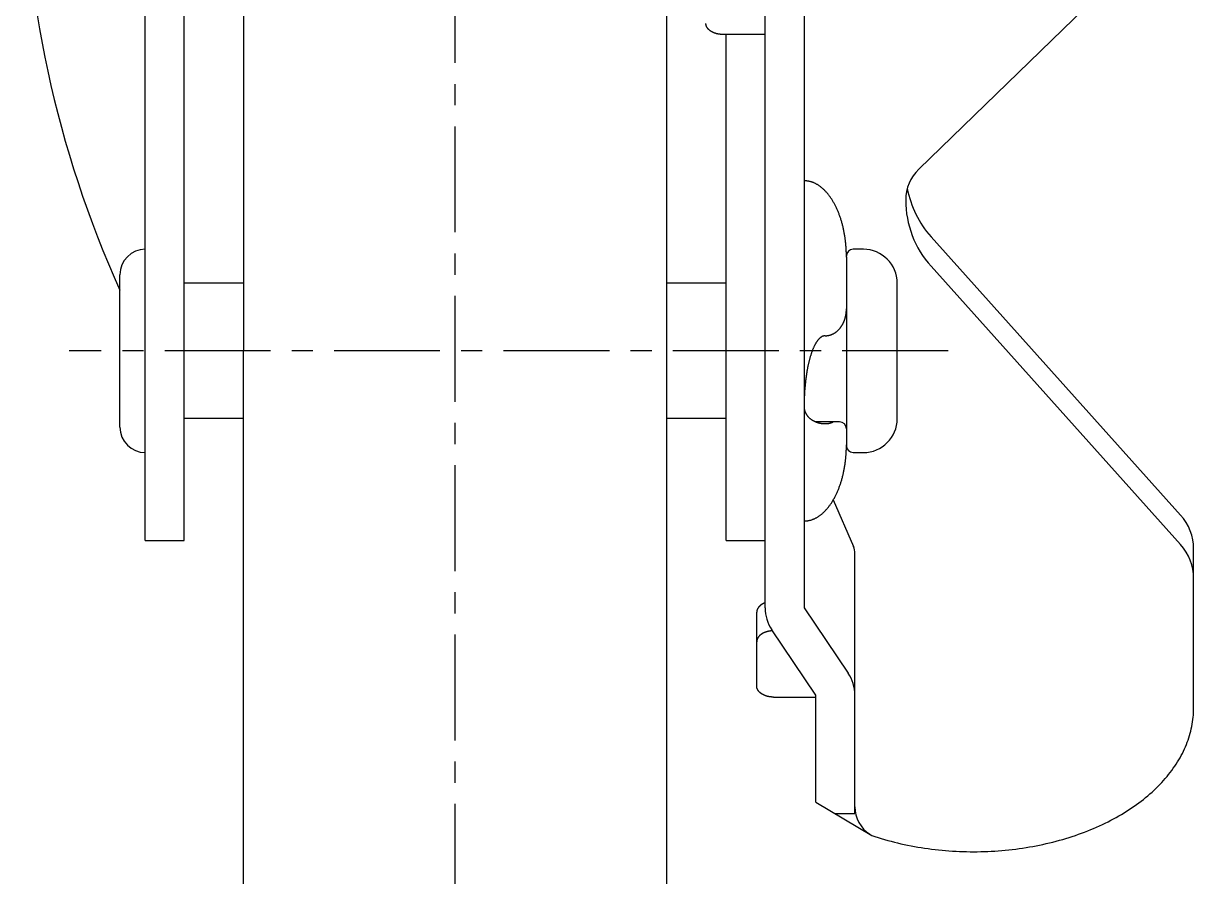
# Model space of a CAD drawing. Extents: x -372 to -105, y -33 to 252.
# Drawn here: x -307.7 to -238.6, y 21.4 to 71.8 of the extents above; entities that cross this region are included whole.
import ezdxf

# ---------------------------------------------------------------- set-up
doc = ezdxf.new("R2010")
doc.units = 0
doc.header["$LTSCALE"] = 5
doc.linetypes.add('CENTER', pattern=[2, 1.25, -0.25, 0.25, -0.25])
doc.layers.get('0').update_dxf_attribs({"linetype": 'CONTINUOUS'})
doc.layers.add('CENTER', color=1, linetype='CENTER')

msp = doc.modelspace()

# ---------------------------------------------------------------- linework, layer by layer
at = {"color": 7, "linetype": 'CONTINUOUS'}
for p, q in [((-300.508, 41.283), (-300.508, 106.53)), ((-298.208, 41.283), (-298.208, 106.538)), ((-263.908, 37.305), (-263.908, 106.53)), ((-294.708, 99.479), (-294.708, 52.479)), ((-269.708, 5.479), (-269.708, 99.479)), ((-261.608, 89.163), (-261.608, 37.305)), ((-242.214, 75.463), (-254.835, 63.208)), ((-263.908, 71.162), (-266.408, 71.162)), ((-266.208, 41.283), (-266.208, 71.162)), ((-239.374, 42.789), (-254.112, 59.22)), ((-258.108, 58.479), (-258.708, 58.479)), ((-259.108, 58.021), (-259.108, 46.741)), ((-239.374, 41.046), (-254.112, 57.476)), ((-302.008, 47.979), (-302.008, 56.979)), ((-294.708, 56.479), (-298.208, 56.479)), ((-266.208, 56.479), (-269.708, 56.479)), ((-256.108, 48.479), (-256.108, 56.479)), ((-294.708, 5.479), (-294.708, 52.479)), ((-297.708, 48.479), (-298.208, 48.479)), ((-294.708, 48.479), (-298.208, 48.479)), ((-266.208, 48.479), (-269.708, 48.479)), ((-259.508, 48.283), (-260.905, 48.283)), ((-258.708, 46.479), (-258.108, 46.479)), ((-259.882, 43.681), (-258.693, 40.922)), ((-300.508, 41.283), (-298.208, 41.283)), ((-266.208, 41.283), (-263.908, 41.283)), ((-238.608, 31.388), (-238.608, 40.786)), ((-258.608, 25.172), (-258.608, 40.517)), ((-264.408, 32.693), (-264.408, 37.044)), ((-261.608, 37.305), (-259.002, 33.449)), ((-260.908, 32.161), (-263.513, 36.017)), ((-263.408, 32.04), (-260.908, 32.04)), ((-260.908, 25.845), (-260.908, 32.161)), ((-260.908, 25.845), (-257.608, 23.869)), ((-259.784, 25.172), (-258.608, 25.172))]:
    msp.add_line(p, q, dxfattribs=at)
for points in [[(-266.408, 71.162, 0), (-266.42, 71.162, 0), (-266.432, 71.162, 0), (-266.444, 71.162, 0), (-266.457, 71.162, 0), (-266.469, 71.163, 0), (-266.481, 71.163, 0), (-266.493, 71.164, 0), (-266.506, 71.165, 0), (-266.518, 71.166, 0), (-266.53, 71.167, 0), (-266.542, 71.168, 0), (-266.554, 71.169, 0), (-266.566, 71.17, 0), (-266.578, 71.171, 0), (-266.591, 71.173, 0), (-266.603, 71.174, 0), (-266.615, 71.176, 0), (-266.627, 71.178, 0), (-266.639, 71.179, 0), (-266.651, 71.181, 0), (-266.662, 71.183, 0), (-266.674, 71.185, 0), (-266.686, 71.188, 0), (-266.698, 71.19, 0), (-266.71, 71.192, 0), (-266.721, 71.195, 0), (-266.733, 71.197, 0), (-266.744, 71.2, 0), (-266.756, 71.203, 0), (-266.767, 71.205, 0), (-266.779, 71.208, 0), (-266.79, 71.211, 0), (-266.802, 71.215, 0), (-266.813, 71.218, 0), (-266.824, 71.221, 0), (-266.835, 71.224, 0), (-266.846, 71.228, 0), (-266.857, 71.231, 0), (-266.868, 71.235, 0), (-266.879, 71.239, 0), (-266.89, 71.243, 0), (-266.9, 71.246, 0), (-266.911, 71.25, 0), (-266.922, 71.254, 0), (-266.932, 71.259, 0), (-266.943, 71.263, 0), (-266.953, 71.267, 0), (-266.963, 71.272, 0), (-266.973, 71.276, 0), (-266.983, 71.281, 0), (-266.993, 71.285, 0), (-267.003, 71.29, 0), (-267.013, 71.295, 0), (-267.023, 71.3, 0), (-267.032, 71.305, 0), (-267.042, 71.31, 0), (-267.051, 71.315, 0), (-267.061, 71.32, 0), (-267.07, 71.325, 0), (-267.079, 71.331, 0), (-267.088, 71.336, 0), (-267.097, 71.341, 0), (-267.106, 71.347, 0), (-267.115, 71.353, 0), (-267.123, 71.358, 0), (-267.132, 71.364, 0), (-267.14, 71.37, 0), (-267.148, 71.376, 0), (-267.157, 71.382, 0), (-267.165, 71.388, 0), (-267.173, 71.394, 0), (-267.181, 71.4, 0), (-267.188, 71.406, 0), (-267.196, 71.413, 0), (-267.203, 71.419, 0), (-267.211, 71.425, 0), (-267.218, 71.432, 0), (-267.225, 71.438, 0), (-267.232, 71.445, 0), (-267.239, 71.451, 0), (-267.246, 71.458, 0), (-267.252, 71.465, 0), (-267.259, 71.472, 0), (-267.265, 71.478, 0), (-267.271, 71.485, 0), (-267.278, 71.492, 0), (-267.284, 71.499, 0), (-267.289, 71.506, 0), (-267.295, 71.513, 0), (-267.301, 71.521, 0), (-267.306, 71.528, 0), (-267.312, 71.535, 0), (-267.317, 71.542, 0), (-267.322, 71.549, 0), (-267.327, 71.557, 0), (-267.331, 71.564, 0), (-267.336, 71.572, 0), (-267.341, 71.579, 0), (-267.345, 71.587, 0), (-267.349, 71.594, 0), (-267.353, 71.602, 0), (-267.357, 71.609, 0), (-267.361, 71.617, 0), (-267.364, 71.624, 0), (-267.368, 71.632, 0), (-267.371, 71.64, 0), (-267.375, 71.648, 0), (-267.378, 71.655, 0), (-267.38, 71.663, 0), (-267.383, 71.671, 0), (-267.386, 71.679, 0), (-267.388, 71.686, 0), (-267.391, 71.694, 0), (-267.393, 71.702, 0), (-267.395, 71.71, 0), (-267.397, 71.718, 0), (-267.398, 71.726, 0), (-267.4, 71.734, 0), (-267.401, 71.742, 0), (-267.403, 71.75, 0), (-267.404, 71.758, 0), (-267.405, 71.766, 0), (-267.406, 71.774, 0), (-267.406, 71.782, 0), (-267.407, 71.79, 0), (-267.407, 71.798, 0), (-267.407, 71.806, 0), (-267.408, 71.814, 0)], [(-259.108, 58.021, 0), (-259.108, 58.077, 0), (-259.108, 58.132, 0), (-259.109, 58.187, 0), (-259.111, 58.242, 0), (-259.112, 58.297, 0), (-259.114, 58.352, 0), (-259.117, 58.407, 0), (-259.12, 58.462, 0), (-259.123, 58.517, 0), (-259.126, 58.572, 0), (-259.13, 58.627, 0), (-259.135, 58.682, 0), (-259.139, 58.736, 0), (-259.144, 58.791, 0), (-259.15, 58.845, 0), (-259.156, 58.899, 0), (-259.162, 58.953, 0), (-259.168, 59.007, 0), (-259.175, 59.061, 0), (-259.182, 59.115, 0), (-259.19, 59.168, 0), (-259.198, 59.221, 0), (-259.206, 59.275, 0), (-259.215, 59.328, 0), (-259.224, 59.38, 0), (-259.234, 59.433, 0), (-259.244, 59.485, 0), (-259.254, 59.537, 0), (-259.264, 59.589, 0), (-259.275, 59.641, 0), (-259.286, 59.692, 0), (-259.298, 59.743, 0), (-259.31, 59.794, 0), (-259.322, 59.845, 0), (-259.335, 59.895, 0), (-259.348, 59.945, 0), (-259.361, 59.995, 0), (-259.374, 60.045, 0), (-259.388, 60.094, 0), (-259.403, 60.143, 0), (-259.417, 60.191, 0), (-259.432, 60.239, 0), (-259.448, 60.287, 0), (-259.463, 60.335, 0), (-259.479, 60.382, 0), (-259.495, 60.429, 0), (-259.512, 60.475, 0), (-259.529, 60.521, 0), (-259.546, 60.567, 0), (-259.564, 60.612, 0), (-259.581, 60.657, 0), (-259.6, 60.702, 0), (-259.618, 60.746, 0), (-259.637, 60.79, 0), (-259.656, 60.833, 0), (-259.675, 60.876, 0), (-259.695, 60.919, 0), (-259.715, 60.961, 0), (-259.735, 61.002, 0), (-259.755, 61.043, 0), (-259.776, 61.084, 0), (-259.797, 61.124, 0), (-259.818, 61.164, 0), (-259.84, 61.203, 0), (-259.862, 61.242, 0), (-259.884, 61.281, 0), (-259.906, 61.318, 0), (-259.929, 61.356, 0), (-259.951, 61.392, 0), (-259.975, 61.429, 0), (-259.998, 61.465, 0), (-260.022, 61.5, 0), (-260.045, 61.535, 0), (-260.069, 61.569, 0), (-260.094, 61.603, 0), (-260.118, 61.636, 0), (-260.143, 61.668, 0), (-260.168, 61.7, 0), (-260.193, 61.732, 0), (-260.219, 61.763, 0), (-260.244, 61.793, 0), (-260.27, 61.823, 0), (-260.296, 61.852, 0), (-260.322, 61.881, 0), (-260.349, 61.909, 0), (-260.375, 61.937, 0), (-260.402, 61.964, 0), (-260.429, 61.99, 0), (-260.456, 62.016, 0), (-260.483, 62.041, 0), (-260.511, 62.065, 0), (-260.539, 62.089, 0), (-260.566, 62.113, 0), (-260.594, 62.135, 0), (-260.623, 62.157, 0), (-260.651, 62.179, 0), (-260.679, 62.2, 0), (-260.708, 62.22, 0), (-260.736, 62.239, 0), (-260.765, 62.258, 0), (-260.794, 62.277, 0), (-260.823, 62.294, 0), (-260.853, 62.311, 0), (-260.882, 62.328, 0), (-260.911, 62.343, 0), (-260.941, 62.358, 0), (-260.97, 62.373, 0), (-261, 62.386, 0), (-261.03, 62.4, 0), (-261.06, 62.412, 0), (-261.09, 62.424, 0), (-261.12, 62.435, 0), (-261.15, 62.445, 0), (-261.18, 62.455, 0), (-261.21, 62.464, 0), (-261.241, 62.473, 0), (-261.271, 62.48, 0), (-261.301, 62.487, 0), (-261.332, 62.494, 0), (-261.362, 62.5, 0), (-261.393, 62.505, 0), (-261.424, 62.509, 0), (-261.454, 62.513, 0), (-261.485, 62.516, 0), (-261.516, 62.518, 0), (-261.546, 62.52, 0), (-261.577, 62.521, 0), (-261.608, 62.521, 0)], [(-260.358, 53.374, 0), (-260.342, 53.374, 0), (-260.327, 53.374, 0), (-260.312, 53.375, 0), (-260.296, 53.376, 0), (-260.281, 53.377, 0), (-260.266, 53.378, 0), (-260.25, 53.38, 0), (-260.235, 53.382, 0), (-260.22, 53.383, 0), (-260.205, 53.386, 0), (-260.189, 53.388, 0), (-260.174, 53.391, 0), (-260.159, 53.394, 0), (-260.144, 53.397, 0), (-260.129, 53.401, 0), (-260.114, 53.404, 0), (-260.099, 53.408, 0), (-260.084, 53.412, 0), (-260.069, 53.417, 0), (-260.054, 53.421, 0), (-260.039, 53.426, 0), (-260.024, 53.431, 0), (-260.009, 53.437, 0), (-259.995, 53.442, 0), (-259.98, 53.448, 0), (-259.965, 53.454, 0), (-259.951, 53.46, 0), (-259.936, 53.466, 0), (-259.922, 53.473, 0), (-259.908, 53.48, 0), (-259.893, 53.487, 0), (-259.879, 53.494, 0), (-259.865, 53.502, 0), (-259.851, 53.51, 0), (-259.837, 53.518, 0), (-259.823, 53.526, 0), (-259.809, 53.534, 0), (-259.796, 53.543, 0), (-259.782, 53.552, 0), (-259.768, 53.561, 0), (-259.755, 53.57, 0), (-259.741, 53.58, 0), (-259.728, 53.589, 0), (-259.715, 53.599, 0), (-259.702, 53.609, 0), (-259.689, 53.619, 0), (-259.676, 53.63, 0), (-259.663, 53.641, 0), (-259.65, 53.651, 0), (-259.638, 53.663, 0), (-259.625, 53.674, 0), (-259.613, 53.685, 0), (-259.601, 53.697, 0), (-259.588, 53.709, 0), (-259.576, 53.721, 0), (-259.565, 53.733, 0), (-259.553, 53.745, 0), (-259.541, 53.758, 0), (-259.53, 53.771, 0), (-259.518, 53.784, 0), (-259.507, 53.797, 0), (-259.496, 53.81, 0), (-259.485, 53.824, 0), (-259.474, 53.837, 0), (-259.463, 53.851, 0), (-259.452, 53.865, 0), (-259.442, 53.879, 0), (-259.431, 53.894, 0), (-259.421, 53.908, 0), (-259.411, 53.923, 0), (-259.401, 53.938, 0), (-259.391, 53.953, 0), (-259.382, 53.968, 0), (-259.372, 53.983, 0), (-259.363, 53.998, 0), (-259.354, 54.014, 0), (-259.344, 54.029, 0), (-259.336, 54.045, 0), (-259.327, 54.061, 0), (-259.318, 54.077, 0), (-259.31, 54.093, 0), (-259.301, 54.11, 0), (-259.293, 54.126, 0), (-259.285, 54.143, 0), (-259.278, 54.16, 0), (-259.27, 54.176, 0), (-259.262, 54.193, 0), (-259.255, 54.21, 0), (-259.248, 54.228, 0), (-259.241, 54.245, 0), (-259.234, 54.262, 0), (-259.228, 54.28, 0), (-259.221, 54.297, 0), (-259.215, 54.315, 0), (-259.209, 54.333, 0), (-259.203, 54.351, 0), (-259.197, 54.369, 0), (-259.191, 54.387, 0), (-259.186, 54.405, 0), (-259.181, 54.423, 0), (-259.176, 54.442, 0), (-259.171, 54.46, 0), (-259.166, 54.478, 0), (-259.161, 54.497, 0), (-259.157, 54.516, 0), (-259.153, 54.534, 0), (-259.149, 54.553, 0), (-259.145, 54.572, 0), (-259.141, 54.591, 0), (-259.138, 54.61, 0), (-259.135, 54.629, 0), (-259.132, 54.648, 0), (-259.129, 54.667, 0), (-259.126, 54.686, 0), (-259.123, 54.705, 0), (-259.121, 54.724, 0), (-259.119, 54.743, 0), (-259.117, 54.763, 0), (-259.115, 54.782, 0), (-259.114, 54.801, 0), (-259.112, 54.821, 0), (-259.111, 54.84, 0), (-259.11, 54.859, 0), (-259.109, 54.879, 0), (-259.108, 54.898, 0), (-259.108, 54.918, 0), (-259.108, 54.937, 0), (-259.108, 54.956, 0)], [(-260.358, 53.374, 0), (-260.373, 53.373, 0), (-260.388, 53.373, 0), (-260.404, 53.371, 0), (-260.419, 53.369, 0), (-260.434, 53.366, 0), (-260.449, 53.362, 0), (-260.465, 53.358, 0), (-260.48, 53.354, 0), (-260.495, 53.348, 0), (-260.511, 53.342, 0), (-260.526, 53.336, 0), (-260.541, 53.328, 0), (-260.556, 53.321, 0), (-260.571, 53.312, 0), (-260.586, 53.303, 0), (-260.601, 53.293, 0), (-260.616, 53.283, 0), (-260.631, 53.272, 0), (-260.646, 53.26, 0), (-260.661, 53.248, 0), (-260.676, 53.235, 0), (-260.691, 53.222, 0), (-260.706, 53.208, 0), (-260.72, 53.193, 0), (-260.735, 53.178, 0), (-260.75, 53.162, 0), (-260.764, 53.145, 0), (-260.779, 53.128, 0), (-260.793, 53.111, 0), (-260.807, 53.093, 0), (-260.822, 53.074, 0), (-260.836, 53.054, 0), (-260.85, 53.034, 0), (-260.864, 53.014, 0), (-260.878, 52.992, 0), (-260.892, 52.971, 0), (-260.906, 52.948, 0), (-260.92, 52.925, 0), (-260.933, 52.902, 0), (-260.947, 52.878, 0), (-260.96, 52.853, 0), (-260.974, 52.828, 0), (-260.987, 52.803, 0), (-261, 52.776, 0), (-261.013, 52.75, 0), (-261.026, 52.722, 0), (-261.039, 52.694, 0), (-261.052, 52.666, 0), (-261.065, 52.637, 0), (-261.077, 52.608, 0), (-261.09, 52.578, 0), (-261.102, 52.547, 0), (-261.114, 52.517, 0), (-261.127, 52.485, 0), (-261.139, 52.453, 0), (-261.151, 52.421, 0), (-261.162, 52.388, 0), (-261.174, 52.354, 0), (-261.186, 52.32, 0), (-261.197, 52.286, 0), (-261.208, 52.251, 0), (-261.219, 52.216, 0), (-261.23, 52.18, 0), (-261.241, 52.144, 0), (-261.252, 52.107, 0), (-261.263, 52.07, 0), (-261.273, 52.033, 0), (-261.284, 51.995, 0), (-261.294, 51.956, 0), (-261.304, 51.917, 0), (-261.314, 51.878, 0), (-261.324, 51.839, 0), (-261.333, 51.798, 0), (-261.343, 51.758, 0), (-261.352, 51.717, 0), (-261.362, 51.676, 0), (-261.371, 51.635, 0), (-261.38, 51.593, 0), (-261.388, 51.55, 0), (-261.397, 51.508, 0), (-261.405, 51.465, 0), (-261.414, 51.421, 0), (-261.422, 51.377, 0), (-261.43, 51.333, 0), (-261.437, 51.289, 0), (-261.445, 51.244, 0), (-261.453, 51.199, 0), (-261.46, 51.154, 0), (-261.467, 51.108, 0), (-261.474, 51.063, 0), (-261.481, 51.016, 0), (-261.488, 50.97, 0), (-261.494, 50.923, 0), (-261.5, 50.876, 0), (-261.506, 50.829, 0), (-261.512, 50.782, 0), (-261.518, 50.734, 0), (-261.524, 50.686, 0), (-261.529, 50.638, 0), (-261.534, 50.589, 0), (-261.54, 50.541, 0), (-261.544, 50.492, 0), (-261.549, 50.443, 0), (-261.554, 50.394, 0), (-261.558, 50.344, 0), (-261.562, 50.295, 0), (-261.566, 50.245, 0), (-261.57, 50.195, 0), (-261.574, 50.145, 0), (-261.577, 50.095, 0), (-261.58, 50.044, 0), (-261.584, 49.994, 0), (-261.586, 49.943, 0), (-261.589, 49.892, 0), (-261.592, 49.842, 0), (-261.594, 49.791, 0), (-261.596, 49.74, 0), (-261.598, 49.689, 0), (-261.6, 49.637, 0), (-261.602, 49.586, 0), (-261.603, 49.535, 0), (-261.604, 49.483, 0), (-261.605, 49.432, 0), (-261.606, 49.381, 0), (-261.607, 49.329, 0), (-261.607, 49.278, 0), (-261.607, 49.226, 0), (-261.608, 49.175, 0)], [(-261.608, 49.175, 0), (-261.607, 49.162, 0), (-261.607, 49.15, 0), (-261.607, 49.138, 0), (-261.606, 49.126, 0), (-261.605, 49.114, 0), (-261.604, 49.101, 0), (-261.603, 49.089, 0), (-261.601, 49.077, 0), (-261.6, 49.065, 0), (-261.598, 49.053, 0), (-261.596, 49.041, 0), (-261.594, 49.029, 0), (-261.592, 49.016, 0), (-261.589, 49.004, 0), (-261.586, 48.992, 0), (-261.583, 48.98, 0), (-261.58, 48.968, 0), (-261.577, 48.956, 0), (-261.573, 48.945, 0), (-261.57, 48.933, 0), (-261.566, 48.921, 0), (-261.562, 48.909, 0), (-261.558, 48.897, 0), (-261.553, 48.886, 0), (-261.549, 48.874, 0), (-261.544, 48.862, 0), (-261.539, 48.851, 0), (-261.534, 48.839, 0), (-261.529, 48.828, 0), (-261.523, 48.816, 0), (-261.517, 48.805, 0), (-261.512, 48.794, 0), (-261.506, 48.782, 0), (-261.499, 48.771, 0), (-261.493, 48.76, 0), (-261.487, 48.749, 0), (-261.48, 48.738, 0), (-261.473, 48.727, 0), (-261.466, 48.716, 0), (-261.459, 48.706, 0), (-261.451, 48.695, 0), (-261.444, 48.684, 0), (-261.436, 48.673, 0), (-261.428, 48.663, 0), (-261.42, 48.653, 0), (-261.412, 48.642, 0), (-261.404, 48.632, 0), (-261.395, 48.622, 0), (-261.387, 48.612, 0), (-261.378, 48.602, 0), (-261.369, 48.592, 0), (-261.36, 48.582, 0), (-261.35, 48.572, 0), (-261.341, 48.562, 0), (-261.331, 48.553, 0), (-261.322, 48.544, 0), (-261.312, 48.534, 0), (-261.302, 48.525, 0), (-261.292, 48.516, 0), (-261.281, 48.507, 0), (-261.271, 48.498, 0), (-261.26, 48.489, 0), (-261.249, 48.48, 0), (-261.239, 48.471, 0), (-261.228, 48.463, 0), (-261.216, 48.454, 0), (-261.205, 48.446, 0), (-261.194, 48.438, 0), (-261.182, 48.43, 0), (-261.171, 48.422, 0), (-261.159, 48.414, 0), (-261.147, 48.406, 0), (-261.135, 48.398, 0), (-261.123, 48.391, 0), (-261.111, 48.383, 0), (-261.098, 48.376, 0), (-261.086, 48.369, 0), (-261.073, 48.362, 0), (-261.061, 48.355, 0), (-261.048, 48.348, 0), (-261.035, 48.341, 0), (-261.022, 48.335, 0), (-261.009, 48.328, 0), (-260.996, 48.322, 0), (-260.982, 48.316, 0), (-260.969, 48.31, 0), (-260.956, 48.304, 0), (-260.942, 48.298, 0), (-260.928, 48.292, 0), (-260.915, 48.287, 0), (-260.901, 48.282, 0), (-260.887, 48.276, 0), (-260.873, 48.271, 0), (-260.859, 48.266, 0), (-260.845, 48.261, 0), (-260.83, 48.257, 0), (-260.816, 48.252, 0), (-260.802, 48.248, 0), (-260.787, 48.244, 0), (-260.773, 48.239, 0), (-260.758, 48.236, 0), (-260.744, 48.232, 0), (-260.729, 48.228, 0), (-260.714, 48.224, 0), (-260.699, 48.221, 0), (-260.685, 48.218, 0), (-260.67, 48.215, 0), (-260.655, 48.212, 0), (-260.64, 48.209, 0), (-260.625, 48.206, 0), (-260.61, 48.203, 0), (-260.595, 48.201, 0), (-260.579, 48.199, 0), (-260.564, 48.197, 0), (-260.549, 48.195, 0), (-260.534, 48.193, 0), (-260.519, 48.191, 0), (-260.503, 48.19, 0), (-260.488, 48.189, 0), (-260.473, 48.187, 0), (-260.457, 48.186, 0), (-260.442, 48.185, 0), (-260.427, 48.185, 0), (-260.411, 48.184, 0), (-260.396, 48.184, 0), (-260.38, 48.183, 0), (-260.365, 48.183, 0), (-260.35, 48.183, 0)], [(-260.357, 48.183, 0), (-260.353, 48.183, 0), (-260.35, 48.183, 0), (-260.346, 48.183, 0), (-260.342, 48.183, 0), (-260.339, 48.183, 0), (-260.335, 48.183, 0), (-260.331, 48.183, 0), (-260.328, 48.184, 0), (-260.324, 48.184, 0), (-260.32, 48.184, 0), (-260.317, 48.184, 0), (-260.313, 48.184, 0), (-260.309, 48.184, 0), (-260.305, 48.184, 0), (-260.302, 48.184, 0), (-260.298, 48.185, 0), (-260.294, 48.185, 0), (-260.291, 48.185, 0), (-260.287, 48.185, 0), (-260.283, 48.185, 0), (-260.28, 48.186, 0), (-260.276, 48.186, 0), (-260.272, 48.186, 0), (-260.269, 48.187, 0), (-260.265, 48.187, 0), (-260.261, 48.187, 0), (-260.258, 48.188, 0), (-260.254, 48.188, 0), (-260.25, 48.188, 0), (-260.246, 48.188, 0), (-260.243, 48.189, 0), (-260.239, 48.189, 0), (-260.235, 48.19, 0), (-260.232, 48.19, 0), (-260.228, 48.191, 0), (-260.224, 48.191, 0), (-260.221, 48.191, 0), (-260.217, 48.192, 0), (-260.213, 48.192, 0), (-260.21, 48.193, 0), (-260.206, 48.193, 0), (-260.202, 48.194, 0), (-260.199, 48.194, 0), (-260.195, 48.195, 0), (-260.191, 48.195, 0), (-260.188, 48.196, 0), (-260.184, 48.197, 0), (-260.18, 48.197, 0), (-260.177, 48.198, 0), (-260.173, 48.198, 0), (-260.17, 48.199, 0), (-260.166, 48.2, 0), (-260.162, 48.2, 0), (-260.159, 48.201, 0), (-260.155, 48.202, 0), (-260.151, 48.202, 0), (-260.148, 48.203, 0), (-260.144, 48.204, 0), (-260.14, 48.204, 0), (-260.137, 48.205, 0), (-260.133, 48.206, 0), (-260.129, 48.206, 0), (-260.126, 48.207, 0), (-260.122, 48.208, 0), (-260.119, 48.209, 0), (-260.115, 48.21, 0), (-260.111, 48.211, 0), (-260.108, 48.211, 0), (-260.104, 48.212, 0), (-260.101, 48.213, 0), (-260.097, 48.214, 0), (-260.093, 48.215, 0), (-260.09, 48.216, 0), (-260.086, 48.217, 0), (-260.082, 48.218, 0), (-260.079, 48.218, 0), (-260.075, 48.219, 0), (-260.072, 48.22, 0), (-260.068, 48.221, 0), (-260.064, 48.222, 0), (-260.061, 48.223, 0), (-260.057, 48.224, 0), (-260.054, 48.225, 0), (-260.05, 48.226, 0), (-260.047, 48.227, 0), (-260.043, 48.228, 0), (-260.039, 48.229, 0), (-260.036, 48.23, 0), (-260.032, 48.231, 0), (-260.029, 48.233, 0), (-260.025, 48.234, 0), (-260.022, 48.235, 0), (-260.018, 48.236, 0), (-260.014, 48.237, 0), (-260.011, 48.238, 0), (-260.007, 48.239, 0), (-260.004, 48.241, 0), (-260, 48.242, 0), (-259.997, 48.243, 0), (-259.993, 48.244, 0), (-259.99, 48.245, 0), (-259.986, 48.247, 0), (-259.983, 48.248, 0), (-259.979, 48.249, 0), (-259.976, 48.251, 0), (-259.972, 48.252, 0), (-259.969, 48.253, 0), (-259.965, 48.254, 0), (-259.962, 48.256, 0), (-259.958, 48.257, 0), (-259.955, 48.258, 0), (-259.951, 48.26, 0), (-259.948, 48.261, 0), (-259.944, 48.263, 0), (-259.941, 48.264, 0), (-259.937, 48.265, 0), (-259.934, 48.267, 0), (-259.93, 48.268, 0), (-259.927, 48.27, 0), (-259.923, 48.271, 0), (-259.92, 48.273, 0), (-259.916, 48.274, 0), (-259.913, 48.276, 0), (-259.909, 48.277, 0), (-259.906, 48.279, 0), (-259.903, 48.28, 0), (-259.899, 48.282, 0), (-259.896, 48.283, 0)], [(-261.608, 42.437, 0), (-261.577, 42.437, 0), (-261.546, 42.438, 0), (-261.516, 42.44, 0), (-261.485, 42.442, 0), (-261.454, 42.446, 0), (-261.424, 42.449, 0), (-261.393, 42.454, 0), (-261.362, 42.459, 0), (-261.332, 42.464, 0), (-261.301, 42.471, 0), (-261.271, 42.478, 0), (-261.241, 42.486, 0), (-261.21, 42.494, 0), (-261.18, 42.503, 0), (-261.15, 42.513, 0), (-261.12, 42.523, 0), (-261.09, 42.535, 0), (-261.06, 42.546, 0), (-261.03, 42.559, 0), (-261, 42.572, 0), (-260.97, 42.586, 0), (-260.941, 42.6, 0), (-260.911, 42.615, 0), (-260.882, 42.631, 0), (-260.853, 42.647, 0), (-260.823, 42.664, 0), (-260.794, 42.682, 0), (-260.765, 42.7, 0), (-260.736, 42.719, 0), (-260.708, 42.739, 0), (-260.679, 42.759, 0), (-260.651, 42.779, 0), (-260.623, 42.801, 0), (-260.594, 42.823, 0), (-260.566, 42.846, 0), (-260.539, 42.869, 0), (-260.511, 42.893, 0), (-260.483, 42.917, 0), (-260.456, 42.943, 0), (-260.429, 42.968, 0), (-260.402, 42.995, 0), (-260.375, 43.022, 0), (-260.349, 43.049, 0), (-260.322, 43.077, 0), (-260.296, 43.106, 0), (-260.27, 43.135, 0), (-260.244, 43.165, 0), (-260.219, 43.195, 0), (-260.193, 43.226, 0), (-260.168, 43.258, 0), (-260.143, 43.29, 0), (-260.118, 43.323, 0), (-260.094, 43.356, 0), (-260.069, 43.389, 0), (-260.045, 43.424, 0), (-260.022, 43.458, 0), (-259.998, 43.494, 0), (-259.975, 43.529, 0), (-259.951, 43.566, 0), (-259.929, 43.603, 0), (-259.906, 43.64, 0), (-259.884, 43.678, 0), (-259.862, 43.716, 0), (-259.84, 43.755, 0), (-259.818, 43.794, 0), (-259.797, 43.834, 0), (-259.776, 43.874, 0), (-259.755, 43.915, 0), (-259.735, 43.956, 0), (-259.715, 43.998, 0), (-259.695, 44.04, 0), (-259.675, 44.082, 0), (-259.656, 44.125, 0), (-259.637, 44.168, 0), (-259.618, 44.212, 0), (-259.6, 44.256, 0), (-259.581, 44.301, 0), (-259.564, 44.346, 0), (-259.546, 44.391, 0), (-259.529, 44.437, 0), (-259.512, 44.483, 0), (-259.495, 44.529, 0), (-259.479, 44.576, 0), (-259.463, 44.623, 0), (-259.448, 44.671, 0), (-259.432, 44.719, 0), (-259.417, 44.767, 0), (-259.403, 44.816, 0), (-259.388, 44.865, 0), (-259.374, 44.914, 0), (-259.361, 44.963, 0), (-259.348, 45.013, 0), (-259.335, 45.063, 0), (-259.322, 45.113, 0), (-259.31, 45.164, 0), (-259.298, 45.215, 0), (-259.286, 45.266, 0), (-259.275, 45.318, 0), (-259.264, 45.369, 0), (-259.254, 45.421, 0), (-259.244, 45.473, 0), (-259.234, 45.525, 0), (-259.224, 45.578, 0), (-259.215, 45.631, 0), (-259.206, 45.684, 0), (-259.198, 45.737, 0), (-259.19, 45.79, 0), (-259.182, 45.844, 0), (-259.175, 45.897, 0), (-259.168, 45.951, 0), (-259.162, 46.005, 0), (-259.156, 46.059, 0), (-259.15, 46.113, 0), (-259.144, 46.168, 0), (-259.139, 46.222, 0), (-259.135, 46.277, 0), (-259.13, 46.331, 0), (-259.126, 46.386, 0), (-259.123, 46.441, 0), (-259.12, 46.496, 0), (-259.117, 46.551, 0), (-259.114, 46.606, 0), (-259.112, 46.661, 0), (-259.111, 46.716, 0), (-259.109, 46.771, 0), (-259.108, 46.827, 0), (-259.108, 46.882, 0), (-259.108, 46.937, 0)], [(-263.908, 37.609, 0), (-263.915, 37.606, 0), (-263.922, 37.604, 0), (-263.929, 37.601, 0), (-263.936, 37.598, 0), (-263.943, 37.595, 0), (-263.949, 37.592, 0), (-263.956, 37.59, 0), (-263.963, 37.587, 0), (-263.97, 37.584, 0), (-263.977, 37.581, 0), (-263.983, 37.578, 0), (-263.99, 37.574, 0), (-263.997, 37.571, 0), (-264.003, 37.568, 0), (-264.01, 37.565, 0), (-264.016, 37.562, 0), (-264.023, 37.559, 0), (-264.029, 37.555, 0), (-264.036, 37.552, 0), (-264.042, 37.548, 0), (-264.048, 37.545, 0), (-264.054, 37.542, 0), (-264.061, 37.538, 0), (-264.067, 37.535, 0), (-264.073, 37.531, 0), (-264.079, 37.528, 0), (-264.085, 37.524, 0), (-264.091, 37.52, 0), (-264.097, 37.517, 0), (-264.103, 37.513, 0), (-264.109, 37.509, 0), (-264.115, 37.505, 0), (-264.12, 37.502, 0), (-264.126, 37.498, 0), (-264.132, 37.494, 0), (-264.137, 37.49, 0), (-264.143, 37.486, 0), (-264.148, 37.482, 0), (-264.154, 37.478, 0), (-264.159, 37.474, 0), (-264.165, 37.47, 0), (-264.17, 37.466, 0), (-264.175, 37.462, 0), (-264.181, 37.458, 0), (-264.186, 37.454, 0), (-264.191, 37.45, 0), (-264.196, 37.446, 0), (-264.201, 37.441, 0), (-264.206, 37.437, 0), (-264.211, 37.433, 0), (-264.216, 37.429, 0), (-264.22, 37.424, 0), (-264.225, 37.42, 0), (-264.23, 37.416, 0), (-264.234, 37.411, 0), (-264.239, 37.407, 0), (-264.244, 37.402, 0), (-264.248, 37.398, 0), (-264.252, 37.393, 0), (-264.257, 37.389, 0), (-264.261, 37.384, 0), (-264.265, 37.38, 0), (-264.269, 37.375, 0), (-264.274, 37.37, 0), (-264.278, 37.366, 0), (-264.282, 37.361, 0), (-264.286, 37.356, 0), (-264.289, 37.352, 0), (-264.293, 37.347, 0), (-264.297, 37.342, 0), (-264.301, 37.338, 0), (-264.304, 37.333, 0), (-264.308, 37.328, 0), (-264.312, 37.323, 0), (-264.315, 37.318, 0), (-264.318, 37.313, 0), (-264.322, 37.309, 0), (-264.325, 37.304, 0), (-264.328, 37.299, 0), (-264.331, 37.294, 0), (-264.335, 37.289, 0), (-264.338, 37.284, 0), (-264.341, 37.279, 0), (-264.343, 37.274, 0), (-264.346, 37.269, 0), (-264.349, 37.264, 0), (-264.352, 37.259, 0), (-264.354, 37.254, 0), (-264.357, 37.249, 0), (-264.36, 37.244, 0), (-264.362, 37.239, 0), (-264.364, 37.234, 0), (-264.367, 37.229, 0), (-264.369, 37.224, 0), (-264.371, 37.218, 0), (-264.373, 37.213, 0), (-264.376, 37.208, 0), (-264.378, 37.203, 0), (-264.38, 37.198, 0), (-264.381, 37.193, 0), (-264.383, 37.187, 0), (-264.385, 37.182, 0), (-264.387, 37.177, 0), (-264.388, 37.172, 0), (-264.39, 37.166, 0), (-264.391, 37.161, 0), (-264.393, 37.156, 0), (-264.394, 37.151, 0), (-264.395, 37.145, 0), (-264.397, 37.14, 0), (-264.398, 37.135, 0), (-264.399, 37.13, 0), (-264.4, 37.124, 0), (-264.401, 37.119, 0), (-264.402, 37.114, 0), (-264.403, 37.108, 0), (-264.403, 37.103, 0), (-264.404, 37.098, 0), (-264.405, 37.092, 0), (-264.405, 37.087, 0), (-264.406, 37.082, 0), (-264.406, 37.076, 0), (-264.407, 37.071, 0), (-264.407, 37.066, 0), (-264.407, 37.06, 0), (-264.407, 37.055, 0), (-264.407, 37.05, 0), (-264.408, 37.044, 0)], [(-263.469, 35.951, 0), (-263.481, 35.951, 0), (-263.492, 35.95, 0), (-263.504, 35.95, 0), (-263.516, 35.949, 0), (-263.528, 35.948, 0), (-263.539, 35.947, 0), (-263.551, 35.946, 0), (-263.563, 35.945, 0), (-263.574, 35.944, 0), (-263.586, 35.942, 0), (-263.597, 35.941, 0), (-263.609, 35.939, 0), (-263.621, 35.938, 0), (-263.632, 35.936, 0), (-263.644, 35.934, 0), (-263.655, 35.932, 0), (-263.666, 35.93, 0), (-263.678, 35.928, 0), (-263.689, 35.926, 0), (-263.7, 35.924, 0), (-263.712, 35.922, 0), (-263.723, 35.919, 0), (-263.734, 35.917, 0), (-263.745, 35.914, 0), (-263.756, 35.912, 0), (-263.767, 35.909, 0), (-263.778, 35.906, 0), (-263.789, 35.903, 0), (-263.8, 35.9, 0), (-263.811, 35.897, 0), (-263.822, 35.894, 0), (-263.832, 35.891, 0), (-263.843, 35.888, 0), (-263.854, 35.884, 0), (-263.864, 35.881, 0), (-263.875, 35.877, 0), (-263.885, 35.873, 0), (-263.895, 35.87, 0), (-263.906, 35.866, 0), (-263.916, 35.862, 0), (-263.926, 35.858, 0), (-263.936, 35.854, 0), (-263.946, 35.85, 0), (-263.956, 35.846, 0), (-263.966, 35.842, 0), (-263.975, 35.837, 0), (-263.985, 35.833, 0), (-263.995, 35.828, 0), (-264.004, 35.824, 0), (-264.014, 35.819, 0), (-264.023, 35.815, 0), (-264.032, 35.81, 0), (-264.041, 35.805, 0), (-264.05, 35.8, 0), (-264.059, 35.795, 0), (-264.068, 35.79, 0), (-264.077, 35.785, 0), (-264.086, 35.78, 0), (-264.094, 35.775, 0), (-264.103, 35.769, 0), (-264.111, 35.764, 0), (-264.12, 35.758, 0), (-264.128, 35.753, 0), (-264.136, 35.747, 0), (-264.144, 35.742, 0), (-264.152, 35.736, 0), (-264.16, 35.73, 0), (-264.167, 35.724, 0), (-264.175, 35.718, 0), (-264.183, 35.713, 0), (-264.19, 35.707, 0), (-264.197, 35.7, 0), (-264.204, 35.694, 0), (-264.212, 35.688, 0), (-264.218, 35.682, 0), (-264.225, 35.676, 0), (-264.232, 35.669, 0), (-264.239, 35.663, 0), (-264.245, 35.657, 0), (-264.252, 35.65, 0), (-264.258, 35.644, 0), (-264.264, 35.637, 0), (-264.27, 35.631, 0), (-264.276, 35.624, 0), (-264.282, 35.617, 0), (-264.287, 35.611, 0), (-264.293, 35.604, 0), (-264.298, 35.597, 0), (-264.304, 35.59, 0), (-264.309, 35.583, 0), (-264.314, 35.576, 0), (-264.319, 35.569, 0), (-264.324, 35.562, 0), (-264.328, 35.555, 0), (-264.333, 35.548, 0), (-264.337, 35.541, 0), (-264.341, 35.534, 0), (-264.346, 35.526, 0), (-264.35, 35.519, 0), (-264.354, 35.512, 0), (-264.357, 35.505, 0), (-264.361, 35.497, 0), (-264.364, 35.49, 0), (-264.368, 35.483, 0), (-264.371, 35.475, 0), (-264.374, 35.468, 0), (-264.377, 35.46, 0), (-264.38, 35.453, 0), (-264.383, 35.446, 0), (-264.385, 35.438, 0), (-264.387, 35.43, 0), (-264.39, 35.423, 0), (-264.392, 35.415, 0), (-264.394, 35.408, 0), (-264.396, 35.4, 0), (-264.398, 35.392, 0), (-264.399, 35.385, 0), (-264.401, 35.377, 0), (-264.402, 35.37, 0), (-264.403, 35.362, 0), (-264.404, 35.354, 0), (-264.405, 35.347, 0), (-264.406, 35.339, 0), (-264.406, 35.331, 0), (-264.407, 35.324, 0), (-264.407, 35.316, 0), (-264.407, 35.308, 0), (-264.408, 35.301, 0)], [(-263.408, 32.041, 0), (-263.42, 32.041, 0), (-263.432, 32.041, 0), (-263.444, 32.041, 0), (-263.457, 32.041, 0), (-263.469, 32.042, 0), (-263.481, 32.042, 0), (-263.493, 32.043, 0), (-263.506, 32.044, 0), (-263.518, 32.044, 0), (-263.53, 32.045, 0), (-263.542, 32.046, 0), (-263.554, 32.047, 0), (-263.566, 32.049, 0), (-263.578, 32.05, 0), (-263.591, 32.051, 0), (-263.603, 32.053, 0), (-263.615, 32.055, 0), (-263.627, 32.056, 0), (-263.639, 32.058, 0), (-263.651, 32.06, 0), (-263.662, 32.062, 0), (-263.674, 32.064, 0), (-263.686, 32.066, 0), (-263.698, 32.069, 0), (-263.71, 32.071, 0), (-263.721, 32.073, 0), (-263.733, 32.076, 0), (-263.744, 32.079, 0), (-263.756, 32.081, 0), (-263.767, 32.084, 0), (-263.779, 32.087, 0), (-263.79, 32.09, 0), (-263.802, 32.093, 0), (-263.813, 32.096, 0), (-263.824, 32.1, 0), (-263.835, 32.103, 0), (-263.846, 32.107, 0), (-263.857, 32.11, 0), (-263.868, 32.114, 0), (-263.879, 32.117, 0), (-263.89, 32.121, 0), (-263.9, 32.125, 0), (-263.911, 32.129, 0), (-263.922, 32.133, 0), (-263.932, 32.137, 0), (-263.943, 32.142, 0), (-263.953, 32.146, 0), (-263.963, 32.15, 0), (-263.973, 32.155, 0), (-263.983, 32.159, 0), (-263.993, 32.164, 0), (-264.003, 32.169, 0), (-264.013, 32.174, 0), (-264.023, 32.178, 0), (-264.032, 32.184, 0), (-264.042, 32.188, 0), (-264.051, 32.194, 0), (-264.061, 32.199, 0), (-264.07, 32.204, 0), (-264.079, 32.209, 0), (-264.088, 32.215, 0), (-264.097, 32.22, 0), (-264.106, 32.226, 0), (-264.115, 32.231, 0), (-264.123, 32.237, 0), (-264.132, 32.243, 0), (-264.14, 32.249, 0), (-264.148, 32.255, 0), (-264.157, 32.261, 0), (-264.165, 32.267, 0), (-264.173, 32.273, 0), (-264.181, 32.279, 0), (-264.188, 32.285, 0), (-264.196, 32.291, 0), (-264.203, 32.298, 0), (-264.211, 32.304, 0), (-264.218, 32.311, 0), (-264.225, 32.317, 0), (-264.232, 32.324, 0), (-264.239, 32.33, 0), (-264.246, 32.337, 0), (-264.252, 32.344, 0), (-264.259, 32.35, 0), (-264.265, 32.357, 0), (-264.271, 32.364, 0), (-264.278, 32.371, 0), (-264.284, 32.378, 0), (-264.289, 32.385, 0), (-264.295, 32.392, 0), (-264.301, 32.399, 0), (-264.306, 32.407, 0), (-264.312, 32.414, 0), (-264.317, 32.421, 0), (-264.322, 32.428, 0), (-264.327, 32.436, 0), (-264.331, 32.443, 0), (-264.336, 32.45, 0), (-264.341, 32.458, 0), (-264.345, 32.465, 0), (-264.349, 32.473, 0), (-264.353, 32.48, 0), (-264.357, 32.488, 0), (-264.361, 32.496, 0), (-264.364, 32.503, 0), (-264.368, 32.511, 0), (-264.371, 32.519, 0), (-264.375, 32.526, 0), (-264.378, 32.534, 0), (-264.38, 32.542, 0), (-264.383, 32.55, 0), (-264.386, 32.557, 0), (-264.388, 32.565, 0), (-264.391, 32.573, 0), (-264.393, 32.581, 0), (-264.395, 32.589, 0), (-264.397, 32.597, 0), (-264.398, 32.605, 0), (-264.4, 32.613, 0), (-264.401, 32.621, 0), (-264.403, 32.629, 0), (-264.404, 32.637, 0), (-264.405, 32.645, 0), (-264.406, 32.653, 0), (-264.406, 32.66, 0), (-264.407, 32.669, 0), (-264.407, 32.676, 0), (-264.407, 32.684, 0), (-264.408, 32.693, 0)], [(-257.608, 23.869, 0), (-257.422, 23.807, 0), (-257.235, 23.747, 0), (-257.047, 23.69, 0), (-256.857, 23.634, 0), (-256.666, 23.58, 0), (-256.473, 23.528, 0), (-256.279, 23.478, 0), (-256.084, 23.431, 0), (-255.888, 23.385, 0), (-255.691, 23.341, 0), (-255.493, 23.3, 0), (-255.294, 23.26, 0), (-255.093, 23.223, 0), (-254.892, 23.187, 0), (-254.69, 23.154, 0), (-254.488, 23.123, 0), (-254.284, 23.094, 0), (-254.08, 23.067, 0), (-253.875, 23.042, 0), (-253.67, 23.02, 0), (-253.464, 22.999, 0), (-253.258, 22.981, 0), (-253.051, 22.965, 0), (-252.844, 22.951, 0), (-252.637, 22.939, 0), (-252.429, 22.929, 0), (-252.221, 22.922, 0), (-252.013, 22.916, 0), (-251.805, 22.913, 0), (-251.596, 22.912, 0), (-251.388, 22.913, 0), (-251.18, 22.917, 0), (-250.972, 22.922, 0), (-250.764, 22.93, 0), (-250.556, 22.94, 0), (-250.349, 22.952, 0), (-250.142, 22.966, 0), (-249.935, 22.983, 0), (-249.729, 23.001, 0), (-249.523, 23.022, 0), (-249.317, 23.045, 0), (-249.113, 23.07, 0), (-248.909, 23.097, 0), (-248.705, 23.126, 0), (-248.503, 23.157, 0), (-248.301, 23.191, 0), (-248.1, 23.227, 0), (-247.9, 23.264, 0), (-247.701, 23.304, 0), (-247.503, 23.346, 0), (-247.306, 23.39, 0), (-247.11, 23.436, 0), (-246.915, 23.484, 0), (-246.721, 23.534, 0), (-246.529, 23.586, 0), (-246.338, 23.64, 0), (-246.148, 23.696, 0), (-245.96, 23.754, 0), (-245.773, 23.814, 0), (-245.588, 23.876, 0), (-245.404, 23.94, 0), (-245.222, 24.005, 0), (-245.041, 24.073, 0), (-244.862, 24.142, 0), (-244.685, 24.214, 0), (-244.51, 24.287, 0), (-244.336, 24.362, 0), (-244.164, 24.439, 0), (-243.995, 24.518, 0), (-243.827, 24.598, 0), (-243.661, 24.68, 0), (-243.497, 24.764, 0), (-243.335, 24.85, 0), (-243.176, 24.937, 0), (-243.018, 25.026, 0), (-242.863, 25.116, 0), (-242.71, 25.208, 0), (-242.56, 25.302, 0), (-242.411, 25.397, 0), (-242.265, 25.494, 0), (-242.122, 25.593, 0), (-241.98, 25.692, 0), (-241.842, 25.794, 0), (-241.705, 25.896, 0), (-241.572, 26, 0), (-241.441, 26.106, 0), (-241.312, 26.213, 0), (-241.186, 26.321, 0), (-241.063, 26.431, 0), (-240.943, 26.541, 0), (-240.825, 26.653, 0), (-240.71, 26.767, 0), (-240.598, 26.881, 0), (-240.489, 26.997, 0), (-240.382, 27.113, 0), (-240.279, 27.231, 0), (-240.178, 27.35, 0), (-240.08, 27.47, 0), (-239.985, 27.591, 0), (-239.894, 27.713, 0), (-239.805, 27.835, 0), (-239.719, 27.959, 0), (-239.636, 28.084, 0), (-239.557, 28.209, 0), (-239.48, 28.335, 0), (-239.407, 28.463, 0), (-239.336, 28.59, 0), (-239.269, 28.719, 0), (-239.205, 28.848, 0), (-239.144, 28.978, 0), (-239.087, 29.108, 0), (-239.032, 29.24, 0), (-238.981, 29.371, 0), (-238.933, 29.503, 0), (-238.888, 29.636, 0), (-238.847, 29.769, 0), (-238.809, 29.902, 0), (-238.774, 30.036, 0), (-238.742, 30.171, 0), (-238.714, 30.305, 0), (-238.689, 30.44, 0), (-238.668, 30.575, 0), (-238.649, 30.71, 0), (-238.634, 30.846, 0), (-238.623, 30.981, 0), (-238.614, 31.117, 0), (-238.609, 31.253, 0), (-238.608, 31.389, 0)]]:
    msp.add_polyline3d(points, dxfattribs=at)
for centre, radius, start, end in [((-243.445, 82.518), 64.263, 180, 204.31418), ((-253.061, 61.382), 2.546, 134.15613, 180), ((-249.758, 63.125), 5.85, 190.36969, 221.89265), ((-249.758, 61.382), 5.85, 180, 221.89265), ((-300.508, 56.979), 1.5, 90, 180), ((-258.708, 58.079), 0.4, 90, 180), ((-258.108, 56.479), 2, 0, 90), ((-258.108, 48.479), 2, 270, 0), ((-300.508, 47.979), 1.5, 180, 270), ((-259.508, 47.883), 0.4, 0, 90), ((-258.708, 46.879), 0.4, 180, 270), ((-241.608, 40.786), 3, 0, 41.89265), ((-259.61, 40.517), 1.002, 0, 23.85741), ((-241.608, 39.042), 3, 0, 41.89265), ((-261.608, 37.305), 2.3, 180, 214.04891), ((-260.908, 32.161), 2.3, 0, 34.04891), ((-256.671, 25.564), 1.936, 180, 237.08474)]:
    msp.add_arc(centre, radius, start, end, dxfattribs=at)
at = {"layer": 'CENTER', "color": 1, "linetype": 'CENTER'}
for p, q in [((-282.208, -0.521), (-282.208, 166.479)), ((-253.108, 52.479), (-305.008, 52.479))]:
    msp.add_line(p, q, dxfattribs=at)

doc.saveas('drawing.dxf')
